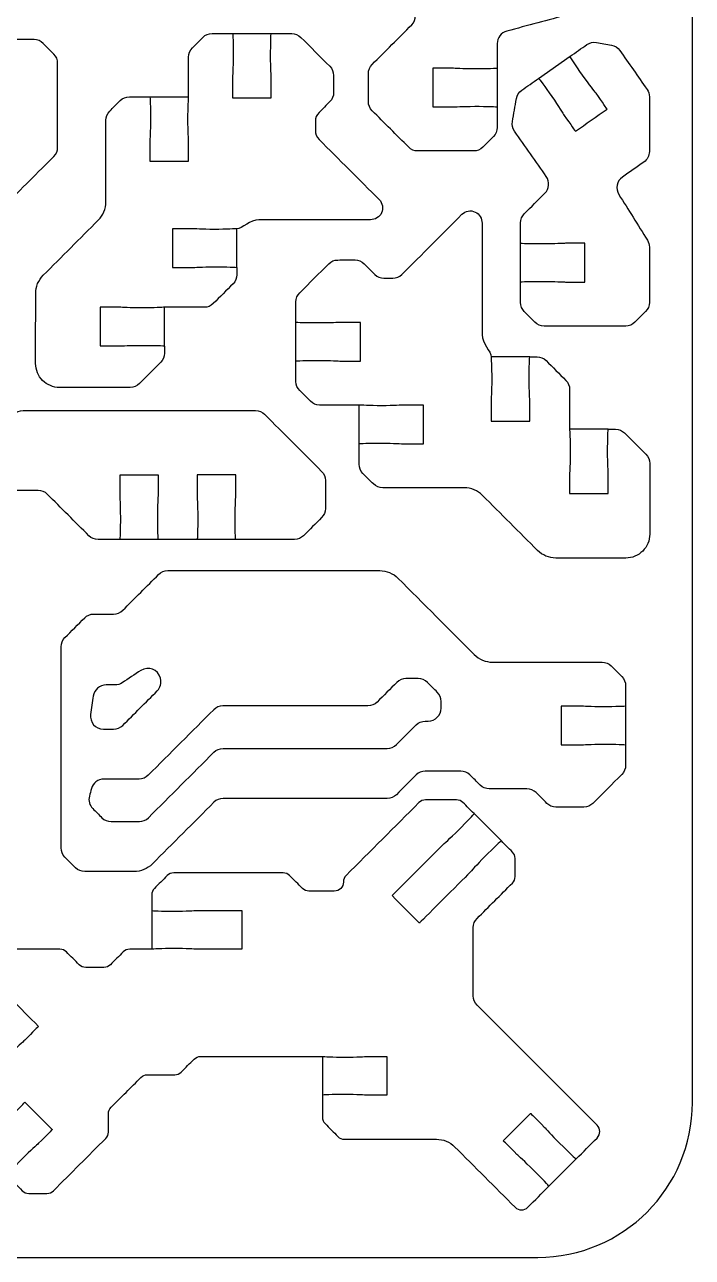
# Model space of a CAD drawing. Extents: x 0 to 400, y 230 to 450.
# Drawn here: x 78.2 to 130, y 230 to 325.6 of the extents above; entities that cross this region are included whole.
import ezdxf

# ---------------------------------------------------------------- set-up
doc = ezdxf.new("R2010")
doc.units = 0
doc.header["$MEASUREMENT"] = 0
doc.layers.add('DEFAULT', color=18, linetype='CONTINUOUS')

msp = doc.modelspace()

# ---------------------------------------------------------------- linework, layer by layer
at = {"layer": 'DEFAULT', "color": 1}
for points in [[(94.318, 324.927), (97.319, 324.927)], [(114.857, 322.231), (114.857, 319.231)], [(118.058, 321.437), (120.516, 323.157)], [(87.9, 320.02), (90.9, 320.02)], [(94.653, 306.777), (94.653, 309.777)], [(116.665, 305.652), (116.665, 308.652)], [(89.038, 300.687), (89.038, 303.687)], [(99.236, 299.521), (99.236, 302.521)], [(117.386, 299.855), (114.386, 299.855)], [(104.143, 293.102), (104.143, 296.102)], [(123.475, 294.24), (120.475, 294.24)], [(88.561, 285.673), (85.561, 285.673)], [(94.566, 285.683), (91.566, 285.683)], [(124.822, 272.752), (124.822, 269.752)], [(113.057, 264.416), (115.178, 262.295)], [(88.042, 256.905), (88.042, 253.905)], [(101.289, 245.578), (101.289, 242.578)], [(120.982, 237.63), (118.861, 235.509)]]:
    msp.add_lwpolyline(points, dxfattribs=at)
for points, knots in [([(0, 242), (0, 307.333), (0, 372.667), (0, 438), (0, 444.627), (5.372, 450), (12, 450), (47.333, 450), (82.667, 450), (118, 450), (124.628, 450), (130, 444.627), (130, 438), (130, 372.667), (130, 307.333), (130, 242), (130, 235.373), (124.628, 230), (118, 230), (82.667, 230), (47.333, 230), (12, 230), (5.372, 230), (0, 235.373), (0, 242)], [0, 0, 0, 0, 555.591, 555.591, 555.591, 556.591, 556.591, 556.591, 857.063, 857.063, 857.063, 858.063, 858.063, 858.063, 1413.654, 1413.654, 1413.654, 1414.654, 1414.654, 1414.654, 1715.126, 1715.126, 1715.126, 1716.126, 1716.126, 1716.126, 1716.126]), ([(104.859, 321.817), (104.859, 321.093), (104.859, 320.368), (104.859, 319.644), (104.859, 319.378), (104.965, 319.124), (105.153, 318.936), (106.097, 317.993), (107.041, 317.05), (107.985, 316.107), (108.172, 315.919), (108.427, 315.814), (108.692, 315.814), (110.137, 315.814), (111.583, 315.814), (113.028, 315.814), (113.294, 315.814), (113.548, 315.919), (113.735, 316.107), (114.012, 316.383), (114.288, 316.66), (114.564, 316.936), (114.752, 317.123), (114.857, 317.378), (114.857, 317.643), (114.857, 318.172), (114.857, 318.7), (114.857, 319.229), (114.857, 319.257), (114.074, 319.279), (113.107, 319.279), (112.141, 319.279), (111.569, 319.229), (111.358, 319.229), (110.858, 319.229), (110.358, 319.229), (109.858, 319.229), (109.858, 320.23), (109.858, 321.231), (109.858, 322.231), (110.358, 322.231), (110.858, 322.231), (111.358, 322.231), (111.569, 322.231), (112.141, 322.182), (113.107, 322.182), (114.074, 322.182), (114.857, 322.203), (114.861, 322.231), (114.861, 322.869), (114.861, 323.507), (114.861, 324.145), (114.861, 324.598), (115.165, 324.994), (115.602, 325.111), (117.201, 325.539), (118.799, 325.968), (120.398, 326.396), (120.654, 326.465), (120.872, 326.632), (121.005, 326.862), (121.675, 328.021), (122.344, 329.18), (123.014, 330.339), (123.147, 330.569), (123.183, 330.842), (123.114, 331.098), (122.768, 332.387), (122.422, 333.676), (122.077, 334.965), (122.008, 335.221), (121.84, 335.44), (121.61, 335.572), (120.453, 336.239), (119.297, 336.905), (118.14, 337.572), (117.911, 337.704), (117.638, 337.739), (117.382, 337.671), (116.093, 337.325), (114.803, 336.979), (113.514, 336.633), (113.258, 336.564), (113.04, 336.397), (112.907, 336.167), (111.49, 333.712), (110.073, 331.258), (108.655, 328.803), (108.567, 328.651), (108.521, 328.478), (108.521, 328.303), (108.521, 327.638), (108.521, 326.972), (108.521, 326.307), (108.521, 326.042), (108.416, 325.788), (108.228, 325.6), (107.203, 324.575), (106.178, 323.55), (105.152, 322.524), (104.965, 322.337), (104.859, 322.082), (104.859, 321.817)], [1, 1, 1, 1, 7.161, 7.161, 7.161, 8.161, 8.161, 8.161, 19.509359, 19.509359, 19.509359, 20.509359, 20.509359, 20.509359, 32.802359, 32.802359, 32.802359, 33.802359, 33.802359, 33.802359, 37.12576, 37.12576, 37.12576, 38.12576, 38.12576, 38.12576, 42.62176, 42.62176, 42.62176, 43.62176, 43.62176, 43.62176, 44.62176, 44.62176, 44.62176, 48.87176, 48.87176, 48.87176, 57.38176, 57.38176, 57.38176, 61.63176, 61.63176, 61.63176, 62.63176, 62.63176, 62.63176, 63.64176, 63.64176, 63.64176, 69.06676, 69.06676, 69.06676, 70.06676, 70.06676, 70.06676, 84.1414, 84.1414, 84.1414, 85.1414, 85.1414, 85.1414, 96.524447, 96.524447, 96.524447, 97.524447, 97.524447, 97.524447, 108.871922, 108.871922, 108.871922, 109.871922, 109.871922, 109.871922, 121.222786, 121.222786, 121.222786, 122.222786, 122.222786, 122.222786, 133.574643, 133.574643, 133.574643, 134.574643, 134.574643, 134.574643, 158.679424, 158.679424, 158.679424, 159.679424, 159.679424, 159.679424, 165.335424, 165.335424, 165.335424, 166.335424, 166.335424, 166.335424, 178.667366, 178.667366, 178.667366, 179.667366, 179.667366, 179.667366, 179.667366]), ([(61.95, 314.221), (61.077, 313.348), (60.203, 312.474), (59.329, 311.6), (59.142, 311.413), (58.887, 311.307), (58.622, 311.307), (57.099, 311.307), (55.576, 311.307), (54.053, 311.307), (53.788, 311.307), (53.534, 311.413), (53.346, 311.6), (52.079, 312.867), (50.813, 314.133), (49.546, 315.399), (49.359, 315.587), (49.254, 315.841), (49.254, 316.107), (49.254, 318.279), (49.254, 320.451), (49.254, 322.623), (49.254, 322.888), (49.359, 323.143), (49.546, 323.33), (49.823, 323.606), (50.099, 323.883), (50.375, 324.159), (50.563, 324.347), (50.817, 324.452), (51.083, 324.452), (51.611, 324.452), (52.14, 324.452), (52.669, 324.452), (52.697, 324.452), (52.718, 323.669), (52.718, 322.702), (52.718, 321.735), (52.669, 321.164), (52.669, 320.952), (52.669, 320.452), (52.669, 319.953), (52.669, 319.453), (53.669, 319.453), (54.67, 319.453), (55.671, 319.453), (55.671, 319.953), (55.671, 320.452), (55.671, 320.952), (55.671, 321.164), (55.621, 321.735), (55.621, 322.702), (55.621, 323.669), (55.642, 324.452), (55.671, 324.452), (56.833, 324.452), (57.996, 324.452), (59.158, 324.452), (59.424, 324.452), (59.678, 324.347), (59.865, 324.159), (60.082, 323.943), (60.298, 323.726), (60.514, 323.51), (60.702, 323.322), (60.956, 323.217), (61.221, 323.217), (63.74, 323.217), (66.259, 323.217), (68.778, 323.217), (69.044, 323.217), (69.298, 323.322), (69.486, 323.51), (69.702, 323.726), (69.918, 323.943), (70.135, 324.159), (70.322, 324.347), (70.577, 324.452), (70.842, 324.452), (72.004, 324.452), (73.167, 324.452), (74.329, 324.452), (74.357, 324.452), (74.378, 323.669), (74.378, 322.702), (74.378, 321.735), (74.329, 321.164), (74.329, 320.952), (74.329, 320.452), (74.329, 319.953), (74.329, 319.453), (75.33, 319.453), (76.331, 319.453), (77.331, 319.453), (77.331, 319.953), (77.331, 320.452), (77.331, 320.952), (77.331, 321.164), (77.282, 321.735), (77.282, 322.702), (77.282, 323.669), (77.303, 324.452), (77.331, 324.452), (77.86, 324.452), (78.389, 324.452), (78.917, 324.452), (79.183, 324.452), (79.437, 324.347), (79.625, 324.159), (79.901, 323.883), (80.177, 323.606), (80.453, 323.33), (80.641, 323.143), (80.746, 322.888), (80.746, 322.623), (80.746, 320.451), (80.746, 318.279), (80.746, 316.106), (80.746, 315.841), (80.641, 315.587), (80.454, 315.399), (79.188, 314.133), (77.923, 312.867), (76.658, 311.6), (76.47, 311.413), (76.216, 311.307), (75.95, 311.307), (74.427, 311.307), (72.904, 311.307), (71.382, 311.307), (71.116, 311.307), (70.862, 311.413), (70.674, 311.6), (69.801, 312.474), (68.927, 313.348), (68.054, 314.221), (67.679, 314.596), (67.17, 314.807), (66.639, 314.807), (65.548, 314.807), (64.456, 314.807), (63.364, 314.807), (62.834, 314.807), (62.325, 314.596), (61.95, 314.221)], [0, 0, 0, 0, 10.506193, 10.506193, 10.506193, 11.506193, 11.506193, 11.506193, 24.458193, 24.458193, 24.458193, 25.458193, 25.458193, 25.458193, 40.688566, 40.688566, 40.688566, 41.688566, 41.688566, 41.688566, 60.159566, 60.159566, 60.159566, 61.159566, 61.159566, 61.159566, 64.48226, 64.48226, 64.48226, 65.48226, 65.48226, 65.48226, 69.97726, 69.97726, 69.97726, 70.97726, 70.97726, 70.97726, 71.97726, 71.97726, 71.97726, 76.22726, 76.22726, 76.22726, 84.73826, 84.73826, 84.73826, 88.98826, 88.98826, 88.98826, 89.98826, 89.98826, 89.98826, 90.98826, 90.98826, 90.98826, 100.87326, 100.87326, 100.87326, 101.87326, 101.87326, 101.87326, 104.474706, 104.474706, 104.474706, 105.474706, 105.474706, 105.474706, 126.896706, 126.896706, 126.896706, 127.896706, 127.896706, 127.896706, 130.497445, 130.497445, 130.497445, 131.497445, 131.497445, 131.497445, 141.382445, 141.382445, 141.382445, 142.382445, 142.382445, 142.382445, 143.382445, 143.382445, 143.382445, 147.632445, 147.632445, 147.632445, 156.142445, 156.142445, 156.142445, 160.392445, 160.392445, 160.392445, 161.392445, 161.392445, 161.392445, 162.392445, 162.392445, 162.392445, 166.888445, 166.888445, 166.888445, 167.888445, 167.888445, 167.888445, 171.210433, 171.210433, 171.210433, 172.210433, 172.210433, 172.210433, 190.682433, 190.682433, 190.682433, 191.682433, 191.682433, 191.682433, 206.905736, 206.905736, 206.905736, 207.905736, 207.905736, 207.905736, 220.855736, 220.855736, 220.855736, 221.855736, 221.855736, 221.855736, 232.361928, 232.361928, 232.361928, 233.361928, 233.361928, 233.361928, 242.644928, 242.644928, 242.644928, 243.644928, 243.644928, 243.644928, 243.644928]), ([(85.608, 319.728), (85.332, 319.453), (85.057, 319.178), (84.782, 318.902), (84.592, 318.713), (84.488, 318.458), (84.488, 318.194), (84.488, 316.084), (84.488, 313.973), (84.488, 311.863), (84.49, 311.332), (84.278, 310.825), (83.901, 310.448), (82.476, 309.023), (81.051, 307.598), (79.626, 306.173), (79.249, 305.796), (79.04, 305.287), (79.04, 304.759), (79.039, 302.947), (79.038, 301.135), (79.037, 299.323), (79.037, 298.834), (79.232, 298.36), (79.578, 298.013), (79.925, 297.666), (80.396, 297.47), (80.888, 297.472), (82.718, 297.473), (84.548, 297.474), (86.378, 297.475), (86.643, 297.475), (86.897, 297.579), (87.087, 297.769), (87.639, 298.321), (88.191, 298.873), (88.743, 299.425), (88.928, 299.61), (89.035, 299.862), (89.038, 300.124), (89.038, 300.312), (89.038, 300.5), (89.038, 300.687), (89.038, 300.717), (88.254, 300.737), (87.287, 300.737), (86.321, 300.74), (85.75, 300.688), (85.538, 300.69), (84.662, 300.688), (84.039, 300.688), (84.039, 300.688), (84.039, 301.689), (84.039, 302.69), (84.039, 303.691), (84.039, 303.691), (84.662, 303.691), (85.54, 303.691), (85.75, 303.691), (86.321, 303.644), (87.287, 303.641), (88.255, 303.641), (88.893, 303.691), (89.038, 303.691), (90.066, 303.69), (91.095, 303.689), (92.123, 303.688), (92.385, 303.688), (92.636, 303.792), (92.821, 303.977), (93.334, 304.49), (93.846, 305.002), (94.358, 305.514), (94.544, 305.7), (94.649, 305.952), (94.65, 306.215), (94.651, 306.402), (94.652, 306.589), (94.653, 306.777), (94.653, 306.807), (93.869, 306.826), (92.902, 306.826), (91.936, 306.829), (91.365, 306.777), (91.153, 306.779), (90.277, 306.777), (89.654, 306.777), (89.654, 306.777), (89.654, 307.778), (89.654, 308.779), (89.654, 309.78), (89.654, 309.78), (90.277, 309.78), (91.155, 309.78), (91.365, 309.78), (91.936, 309.733), (92.902, 309.73), (93.869, 309.73), (94.583, 309.78), (94.653, 309.78), (95.047, 309.78), (95.718, 310.486), (96.356, 310.486), (99.243, 310.486), (102.13, 310.486), (105.017, 310.486), (105.377, 310.486), (105.728, 310.678), (105.878, 311.007), (106.048, 311.372), (105.96, 311.778), (105.698, 312.04), (104.144, 313.595), (102.589, 315.149), (101.035, 316.704), (100.847, 316.891), (100.742, 317.145), (100.742, 317.411), (100.742, 317.64), (100.742, 317.87), (100.742, 318.099), (100.742, 318.364), (100.847, 318.618), (101.036, 318.808), (101.315, 319.086), (101.593, 319.364), (101.871, 319.642), (102.056, 319.827), (102.159, 320.078), (102.159, 320.339), (102.158, 320.785), (102.157, 321.231), (102.156, 321.677), (102.156, 321.941), (102.051, 322.193), (101.864, 322.38), (101.115, 323.129), (100.366, 323.879), (99.616, 324.628), (99.428, 324.816), (99.174, 324.921), (98.908, 324.922), (98.379, 324.923), (97.849, 324.923), (97.319, 324.924), (97.292, 324.897), (97.272, 324.123), (97.272, 323.175), (97.269, 322.21), (97.32, 321.636), (97.32, 321.427), (97.322, 320.551), (97.32, 319.925), (97.32, 319.925), (96.319, 319.926), (95.319, 319.927), (94.318, 319.927), (94.318, 320.426), (94.318, 320.925), (94.318, 321.424), (94.318, 321.639), (94.366, 322.21), (94.368, 323.175), (94.368, 324.128), (94.346, 324.899), (94.318, 324.927), (93.79, 324.927), (93.261, 324.927), (92.732, 324.927), (92.467, 324.927), (92.212, 324.821), (92.025, 324.634), (91.749, 324.358), (91.474, 324.082), (91.198, 323.807), (91.008, 323.617), (90.904, 323.362), (90.904, 323.098), (90.904, 322.072), (90.904, 321.046), (90.904, 320.02), (90.904, 319.875), (90.853, 319.237), (90.853, 318.269), (90.856, 317.304), (90.904, 316.732), (90.904, 316.523), (90.904, 315.644), (90.904, 315.021), (90.904, 315.021), (89.902, 315.021), (88.901, 315.021), (87.9, 315.021), (87.9, 315.021), (87.9, 315.645), (87.902, 316.52), (87.9, 316.732), (87.953, 317.304), (87.95, 318.269), (87.95, 319.237), (87.93, 320.02), (87.9, 320.02), (87.371, 320.02), (86.841, 320.02), (86.312, 320.02), (86.048, 320.02), (85.795, 319.915), (85.608, 319.728)], [0, 0, 0, 0, 3.310674, 3.310674, 3.310674, 4.310674, 4.310674, 4.310674, 22.256674, 22.256674, 22.256674, 23.256674, 23.256674, 23.256674, 40.395528, 40.395528, 40.395528, 41.395528, 41.395528, 41.395528, 56.80353, 56.80353, 56.80353, 57.80353, 57.80353, 57.80353, 58.80353, 58.80353, 58.80353, 74.367531, 74.367531, 74.367531, 75.367531, 75.367531, 75.367531, 82.007971, 82.007971, 82.007971, 83.007971, 83.007971, 83.007971, 84.604971, 84.604971, 84.604971, 85.604971, 85.604971, 85.604971, 86.604971, 86.604971, 86.604971, 87.604971, 87.604971, 87.604971, 96.117971, 96.117971, 96.117971, 97.117971, 97.117971, 97.117971, 98.117971, 98.117971, 98.117971, 99.117971, 99.117971, 99.117971, 107.864974, 107.864974, 107.864974, 108.864974, 108.864974, 108.864974, 115.026702, 115.026702, 115.026702, 116.026702, 116.026702, 116.026702, 117.619718, 117.619718, 117.619718, 118.619718, 118.619718, 118.619718, 119.619718, 119.619718, 119.619718, 120.619718, 120.619718, 120.619718, 129.133718, 129.133718, 129.133718, 130.133718, 130.133718, 130.133718, 131.133718, 131.133718, 131.133718, 132.133718, 132.133718, 132.133718, 133.133718, 133.133718, 133.133718, 157.684718, 157.684718, 157.684718, 158.684718, 158.684718, 158.684718, 159.684718, 159.684718, 159.684718, 178.380621, 178.380621, 178.380621, 179.380621, 179.380621, 179.380621, 181.331621, 181.331621, 181.331621, 182.331621, 182.331621, 182.331621, 185.676943, 185.676943, 185.676943, 186.676943, 186.676943, 186.676943, 190.469952, 190.469952, 190.469952, 191.469952, 191.469952, 191.469952, 200.481321, 200.481321, 200.481321, 201.481321, 201.481321, 201.481321, 205.986326, 205.986326, 205.986326, 206.986326, 206.986326, 206.986326, 207.986326, 207.986326, 207.986326, 208.986326, 208.986326, 208.986326, 217.493328, 217.493328, 217.493328, 221.736328, 221.736328, 221.736328, 222.736328, 222.736328, 222.736328, 223.736328, 223.736328, 223.736328, 228.233328, 228.233328, 228.233328, 229.233328, 229.233328, 229.233328, 232.549659, 232.549659, 232.549659, 233.549659, 233.549659, 233.549659, 242.275659, 242.275659, 242.275659, 243.275659, 243.275659, 243.275659, 244.275659, 244.275659, 244.275659, 245.275659, 245.275659, 245.275659, 253.789659, 253.789659, 253.789659, 254.789659, 254.789659, 254.789659, 255.789659, 255.789659, 255.789659, 256.789659, 256.789659, 256.789659, 261.290659, 261.290659, 261.290659, 262.290659, 262.290659, 262.290659, 262.290659]), ([(118.555, 312.543), (118.023, 312.01), (117.49, 311.478), (116.958, 310.945), (116.77, 310.758), (116.665, 310.503), (116.665, 310.238), (116.665, 309.71), (116.665, 309.181), (116.665, 308.652), (116.665, 308.624), (117.448, 308.603), (118.415, 308.603), (119.381, 308.603), (119.953, 308.652), (120.164, 308.652), (120.664, 308.652), (121.164, 308.652), (121.664, 308.652), (121.664, 307.652), (121.664, 306.651), (121.664, 305.65), (121.164, 305.65), (120.664, 305.65), (120.164, 305.65), (119.953, 305.65), (119.381, 305.7), (118.415, 305.7), (117.448, 305.7), (116.665, 305.678), (116.665, 305.65), (116.665, 305.121), (116.665, 304.593), (116.665, 304.064), (116.665, 303.799), (116.77, 303.544), (116.958, 303.357), (117.234, 303.08), (117.51, 302.804), (117.787, 302.528), (117.974, 302.34), (118.228, 302.235), (118.494, 302.235), (120.607, 302.235), (122.72, 302.235), (124.833, 302.235), (125.099, 302.235), (125.353, 302.34), (125.541, 302.528), (125.817, 302.804), (126.093, 303.081), (126.37, 303.357), (126.557, 303.544), (126.663, 303.799), (126.663, 304.064), (126.663, 305.498), (126.663, 306.932), (126.663, 308.366), (126.663, 308.553), (126.61, 308.736), (126.511, 308.895), (125.773, 310.077), (125.035, 311.259), (124.297, 312.44), (124.015, 312.892), (124.136, 313.484), (124.572, 313.79), (125.127, 314.178), (125.681, 314.566), (126.236, 314.954), (126.503, 315.141), (126.663, 315.447), (126.663, 315.774), (126.663, 317.188), (126.663, 318.603), (126.663, 320.018), (126.663, 320.223), (126.599, 320.423), (126.482, 320.591), (125.776, 321.6), (125.07, 322.61), (124.364, 323.619), (124.212, 323.837), (123.979, 323.985), (123.717, 324.031), (123.332, 324.098), (122.947, 324.166), (122.562, 324.234), (122.301, 324.279), (122.032, 324.219), (121.815, 324.067), (121.382, 323.764), (120.95, 323.461), (120.517, 323.158), (120.493, 323.141), (120.926, 322.488), (121.477, 321.694), (122.034, 320.908), (122.405, 320.463), (122.525, 320.294), (123.025, 319.574), (123.385, 319.062), (123.385, 319.062), (122.566, 318.489), (121.746, 317.915), (120.926, 317.341), (120.926, 317.341), (120.567, 317.852), (120.062, 318.569), (119.942, 318.741), (119.656, 319.239), (119.099, 320.029), (118.559, 320.805), (118.097, 321.43), (118.058, 321.437), (117.625, 321.133), (117.191, 320.829), (116.757, 320.525), (116.54, 320.372), (116.392, 320.14), (116.346, 319.878), (116.242, 319.284), (116.138, 318.689), (116.034, 318.094), (115.988, 317.833), (116.048, 317.565), (116.2, 317.348), (117.022, 316.173), (117.845, 314.998), (118.667, 313.823), (118.946, 313.426), (118.898, 312.886), (118.555, 312.543)], [0, 0, 0, 0, 6.403559, 6.403559, 6.403559, 7.403559, 7.403559, 7.403559, 11.898559, 11.898559, 11.898559, 12.898559, 12.898559, 12.898559, 13.898559, 13.898559, 13.898559, 18.148559, 18.148559, 18.148559, 26.659559, 26.659559, 26.659559, 30.909559, 30.909559, 30.909559, 31.909559, 31.909559, 31.909559, 32.909559, 32.909559, 32.909559, 37.404559, 37.404559, 37.404559, 38.404559, 38.404559, 38.404559, 41.727961, 41.727961, 41.727961, 42.727961, 42.727961, 42.727961, 60.698961, 60.698961, 60.698961, 61.698961, 61.698961, 61.698961, 65.021656, 65.021656, 65.021656, 66.021656, 66.021656, 66.021656, 78.214656, 78.214656, 78.214656, 79.214656, 79.214656, 79.214656, 91.061935, 91.061935, 91.061935, 92.061935, 92.061935, 92.061935, 97.820071, 97.820071, 97.820071, 98.820071, 98.820071, 98.820071, 110.851071, 110.851071, 110.851071, 111.851071, 111.851071, 111.851071, 122.326426, 122.326426, 122.326426, 123.326426, 123.326426, 123.326426, 126.652505, 126.652505, 126.652505, 127.652505, 127.652505, 127.652505, 132.144272, 132.144272, 132.144272, 133.144272, 133.144272, 133.144272, 134.144272, 134.144272, 134.144272, 135.144272, 135.144272, 135.144272, 143.652241, 143.652241, 143.652241, 144.652241, 144.652241, 144.652241, 145.652241, 145.652241, 145.652241, 146.652241, 146.652241, 146.652241, 151.155969, 151.155969, 151.155969, 152.155969, 152.155969, 152.155969, 157.29081, 157.29081, 157.29081, 158.29081, 158.29081, 158.29081, 170.486552, 170.486552, 170.486552, 171.486552, 171.486552, 171.486552, 171.486552]), ([(104.435, 290.81), (104.71, 290.535), (104.985, 290.259), (105.26, 289.984), (105.45, 289.795), (105.704, 289.69), (105.969, 289.69), (108.079, 289.69), (110.189, 289.69), (112.3, 289.69), (112.831, 289.692), (113.338, 289.48), (113.714, 289.104), (115.139, 287.679), (116.565, 286.253), (117.99, 284.828), (118.366, 284.451), (118.875, 284.242), (119.404, 284.242), (121.216, 284.241), (123.028, 284.24), (124.84, 284.239), (125.329, 284.239), (125.803, 284.434), (126.149, 284.781), (126.496, 285.127), (126.693, 285.599), (126.691, 286.09), (126.69, 287.921), (126.689, 289.751), (126.688, 291.581), (126.688, 291.845), (126.583, 292.1), (126.394, 292.289), (125.842, 292.841), (125.29, 293.393), (124.738, 293.945), (124.553, 294.13), (124.301, 294.238), (124.039, 294.24), (123.851, 294.24), (123.663, 294.24), (123.475, 294.24), (123.445, 294.24), (123.425, 293.456), (123.425, 292.489), (123.423, 291.524), (123.475, 290.952), (123.473, 290.74), (123.475, 289.864), (123.475, 289.241), (123.475, 289.241), (122.474, 289.241), (121.473, 289.241), (120.472, 289.241), (120.472, 289.241), (120.472, 289.864), (120.472, 290.743), (120.472, 290.952), (120.519, 291.523), (120.522, 292.489), (120.522, 293.457), (120.472, 294.095), (120.472, 294.24), (120.473, 295.269), (120.473, 296.297), (120.474, 297.326), (120.474, 297.587), (120.371, 297.839), (120.185, 298.024), (119.673, 298.536), (119.161, 299.048), (118.648, 299.561), (118.462, 299.746), (118.211, 299.851), (117.948, 299.853), (117.761, 299.854), (117.573, 299.854), (117.386, 299.855), (117.356, 299.855), (117.336, 299.072), (117.336, 298.104), (117.334, 297.139), (117.386, 296.567), (117.384, 296.355), (117.386, 295.48), (117.386, 294.856), (117.386, 294.856), (116.385, 294.856), (115.384, 294.856), (114.383, 294.856), (114.383, 294.856), (114.383, 295.48), (114.383, 296.358), (114.383, 296.567), (114.43, 297.139), (114.433, 298.104), (114.433, 299.072), (114.383, 299.785), (114.383, 299.855), (114.383, 300.249), (113.677, 300.92), (113.677, 301.559), (113.677, 304.446), (113.677, 307.333), (113.677, 310.22), (113.677, 310.579), (113.485, 310.931), (113.156, 311.081), (112.791, 311.25), (112.385, 311.163), (112.123, 310.901), (110.568, 309.346), (109.013, 307.791), (107.459, 306.237), (107.272, 306.05), (107.017, 305.944), (106.752, 305.944), (106.523, 305.944), (106.293, 305.944), (106.064, 305.944), (105.799, 305.944), (105.545, 306.049), (105.355, 306.239), (105.077, 306.517), (104.798, 306.795), (104.52, 307.073), (104.335, 307.258), (104.085, 307.362), (103.824, 307.361), (103.377, 307.36), (102.931, 307.359), (102.485, 307.358), (102.222, 307.358), (101.969, 307.253), (101.783, 307.067), (101.034, 306.317), (100.284, 305.568), (99.535, 304.819), (99.347, 304.631), (99.241, 304.376), (99.241, 304.111), (99.24, 303.581), (99.239, 303.051), (99.238, 302.521), (99.266, 302.494), (100.039, 302.474), (100.987, 302.474), (101.953, 302.472), (102.526, 302.522), (102.736, 302.522), (103.612, 302.524), (104.237, 302.522), (104.237, 302.522), (104.237, 301.521), (104.236, 300.521), (104.235, 299.521), (103.736, 299.521), (103.237, 299.521), (102.738, 299.521), (102.524, 299.521), (101.953, 299.568), (100.987, 299.57), (100.034, 299.57), (99.264, 299.548), (99.236, 299.521), (99.236, 298.992), (99.236, 298.463), (99.236, 297.934), (99.236, 297.669), (99.341, 297.415), (99.529, 297.227), (99.805, 296.952), (100.08, 296.676), (100.356, 296.4), (100.546, 296.211), (100.8, 296.106), (101.064, 296.106), (102.091, 296.106), (103.117, 296.106), (104.143, 296.106), (104.287, 296.106), (104.926, 296.056), (105.894, 296.056), (106.859, 296.059), (107.431, 296.106), (107.64, 296.106), (108.518, 296.106), (109.142, 296.106), (109.142, 296.106), (109.142, 295.105), (109.142, 294.103), (109.142, 293.102), (109.142, 293.102), (108.518, 293.102), (107.643, 293.105), (107.431, 293.102), (106.859, 293.155), (105.894, 293.152), (104.926, 293.152), (104.143, 293.132), (104.143, 293.102), (104.143, 292.573), (104.143, 292.044), (104.143, 291.514), (104.143, 291.25), (104.248, 290.997), (104.435, 290.81)], [0, 0, 0, 0, 3.310674, 3.310674, 3.310674, 4.310674, 4.310674, 4.310674, 22.256674, 22.256674, 22.256674, 23.256674, 23.256674, 23.256674, 40.396235, 40.396235, 40.396235, 41.396235, 41.396235, 41.396235, 56.805237, 56.805237, 56.805237, 57.805237, 57.805237, 57.805237, 58.805237, 58.805237, 58.805237, 74.368238, 74.368238, 74.368238, 75.368238, 75.368238, 75.368238, 82.007971, 82.007971, 82.007971, 83.007971, 83.007971, 83.007971, 84.604971, 84.604971, 84.604971, 85.604971, 85.604971, 85.604971, 86.604971, 86.604971, 86.604971, 87.604971, 87.604971, 87.604971, 96.118971, 96.118971, 96.118971, 97.118971, 97.118971, 97.118971, 98.118971, 98.118971, 98.118971, 99.118971, 99.118971, 99.118971, 107.865974, 107.865974, 107.865974, 108.865974, 108.865974, 108.865974, 115.027702, 115.027702, 115.027702, 116.027702, 116.027702, 116.027702, 117.620718, 117.620718, 117.620718, 118.620718, 118.620718, 118.620718, 119.620718, 119.620718, 119.620718, 120.620718, 120.620718, 120.620718, 129.133718, 129.133718, 129.133718, 130.133718, 130.133718, 130.133718, 131.133718, 131.133718, 131.133718, 132.133718, 132.133718, 132.133718, 133.133718, 133.133718, 133.133718, 157.684718, 157.684718, 157.684718, 158.684718, 158.684718, 158.684718, 159.684718, 159.684718, 159.684718, 178.380621, 178.380621, 178.380621, 179.380621, 179.380621, 179.380621, 181.331621, 181.331621, 181.331621, 182.331621, 182.331621, 182.331621, 185.67765, 185.67765, 185.67765, 186.67765, 186.67765, 186.67765, 190.470659, 190.470659, 190.470659, 191.470659, 191.470659, 191.470659, 200.482735, 200.482735, 200.482735, 201.482735, 201.482735, 201.482735, 205.98774, 205.98774, 205.98774, 206.98774, 206.98774, 206.98774, 207.98774, 207.98774, 207.98774, 208.98774, 208.98774, 208.98774, 217.494742, 217.494742, 217.494742, 221.737742, 221.737742, 221.737742, 222.737742, 222.737742, 222.737742, 223.737742, 223.737742, 223.737742, 228.234742, 228.234742, 228.234742, 229.234742, 229.234742, 229.234742, 232.551073, 232.551073, 232.551073, 233.551073, 233.551073, 233.551073, 242.277073, 242.277073, 242.277073, 243.277073, 243.277073, 243.277073, 244.277073, 244.277073, 244.277073, 245.277073, 245.277073, 245.277073, 253.791073, 253.791073, 253.791073, 254.791073, 254.791073, 254.791073, 255.791073, 255.791073, 255.791073, 256.791073, 256.791073, 256.791073, 261.292073, 261.292073, 261.292073, 262.292073, 262.292073, 262.292073, 262.292073]), ([(66.494, 276.629), (66.494, 274.572), (66.494, 272.515), (66.494, 270.458), (66.494, 270.193), (66.599, 269.939), (66.786, 269.752), (67.085, 269.452), (67.384, 269.153), (67.682, 268.853), (67.87, 268.665), (68.125, 268.559), (68.39, 268.559), (68.784, 268.559), (69.177, 268.559), (69.57, 268.559), (69.598, 268.559), (69.619, 269.343), (69.619, 270.309), (69.619, 271.276), (69.57, 271.847), (69.57, 272.059), (69.57, 273.227), (69.57, 274.394), (69.57, 275.562), (70.571, 275.562), (71.572, 275.562), (72.572, 275.562), (72.572, 274.394), (72.572, 273.227), (72.572, 272.059), (72.572, 271.847), (72.523, 271.276), (72.523, 270.309), (72.523, 269.343), (72.544, 268.559), (72.572, 268.559), (72.965, 268.559), (73.359, 268.559), (73.752, 268.559), (74.018, 268.559), (74.272, 268.665), (74.46, 268.853), (74.759, 269.153), (75.058, 269.452), (75.356, 269.752), (75.543, 269.939), (75.648, 270.193), (75.648, 270.458), (75.648, 272.515), (75.648, 274.571), (75.648, 276.628), (75.648, 276.893), (75.543, 277.147), (75.356, 277.335), (75.057, 277.633), (74.759, 277.932), (74.46, 278.23), (74.272, 278.418), (74.167, 278.673), (74.167, 278.938), (74.168, 281.823), (74.169, 284.707), (74.17, 287.591), (74.17, 287.856), (74.275, 288.11), (74.462, 288.297), (74.76, 288.596), (75.058, 288.894), (75.355, 289.193), (75.543, 289.381), (75.798, 289.486), (76.063, 289.486), (77.12, 289.486), (78.178, 289.486), (79.235, 289.486), (79.5, 289.486), (79.754, 289.381), (79.942, 289.194), (81.019, 288.118), (82.096, 287.041), (83.173, 285.965), (83.361, 285.778), (83.615, 285.673), (83.88, 285.673), (84.44, 285.673), (85.001, 285.673), (85.562, 285.673), (85.59, 285.673), (85.611, 286.456), (85.611, 287.422), (85.611, 288.389), (85.562, 288.961), (85.562, 289.172), (85.562, 289.672), (85.562, 290.172), (85.562, 290.672), (86.562, 290.672), (87.563, 290.672), (88.564, 290.672), (88.564, 290.172), (88.564, 289.672), (88.564, 289.172), (88.564, 288.961), (88.514, 288.389), (88.514, 287.422), (88.514, 286.456), (88.535, 285.673), (88.564, 285.673), (89.564, 285.676), (90.565, 285.68), (91.566, 285.683), (91.594, 285.683), (91.615, 286.466), (91.615, 287.433), (91.615, 288.4), (91.566, 288.971), (91.566, 289.183), (91.566, 289.683), (91.566, 290.182), (91.566, 290.682), (92.567, 290.682), (93.567, 290.682), (94.568, 290.682), (94.568, 290.182), (94.568, 289.683), (94.568, 289.183), (94.568, 288.971), (94.519, 288.4), (94.519, 287.433), (94.519, 286.466), (94.54, 285.683), (94.568, 285.683), (96.087, 285.683), (97.606, 285.683), (99.124, 285.683), (99.39, 285.683), (99.644, 285.789), (99.831, 285.976), (100.298, 286.443), (100.765, 286.91), (101.232, 287.377), (101.419, 287.564), (101.525, 287.819), (101.525, 288.084), (101.525, 288.808), (101.525, 289.533), (101.525, 290.257), (101.525, 290.523), (101.419, 290.777), (101.232, 290.964), (99.757, 292.439), (98.283, 293.914), (96.808, 295.388), (96.62, 295.575), (96.366, 295.681), (96.101, 295.681), (90.088, 295.681), (84.076, 295.681), (78.063, 295.681), (77.798, 295.681), (77.543, 295.575), (77.356, 295.387), (76.845, 294.876), (76.335, 294.365), (75.825, 293.854), (75.638, 293.667), (75.383, 293.561), (75.117, 293.561), (74.406, 293.561), (73.695, 293.561), (72.983, 293.561), (72.718, 293.561), (72.463, 293.455), (72.276, 293.267), (71.812, 292.803), (71.349, 292.339), (70.885, 291.875), (70.698, 291.687), (70.593, 291.433), (70.593, 291.168), (70.593, 290.757), (70.593, 290.346), (70.593, 289.936), (70.593, 289.671), (70.488, 289.416), (70.3, 289.229), (69.662, 288.59), (69.023, 287.952), (68.385, 287.313), (68.197, 287.126), (68.092, 286.871), (68.092, 286.606), (68.092, 286.184), (68.092, 285.762), (68.092, 285.339), (68.092, 285.074), (68.197, 284.82), (68.385, 284.632), (68.683, 284.333), (68.982, 284.035), (69.281, 283.736), (69.468, 283.549), (69.574, 283.294), (69.574, 283.029), (69.574, 282.197), (69.574, 281.366), (69.574, 280.534), (69.574, 280.269), (69.468, 280.015), (69.28, 279.827), (68.449, 278.997), (67.618, 278.167), (66.787, 277.337), (66.599, 277.149), (66.494, 276.895), (66.494, 276.629)], [1, 1, 1, 1, 18.493, 18.493, 18.493, 19.493, 19.493, 19.493, 23.090762, 23.090762, 23.090762, 24.090762, 24.090762, 24.090762, 27.434762, 27.434762, 27.434762, 28.434762, 28.434762, 28.434762, 29.434762, 29.434762, 29.434762, 39.364762, 39.364762, 39.364762, 47.874762, 47.874762, 47.874762, 57.804762, 57.804762, 57.804762, 58.804762, 58.804762, 58.804762, 59.804762, 59.804762, 59.804762, 63.148762, 63.148762, 63.148762, 64.148762, 64.148762, 64.148762, 67.746524, 67.746524, 67.746524, 68.746524, 68.746524, 68.746524, 86.235524, 86.235524, 86.235524, 87.235524, 87.235524, 87.235524, 90.826212, 90.826212, 90.826212, 91.826212, 91.826212, 91.826212, 116.355214, 116.355214, 116.355214, 117.355214, 117.355214, 117.355214, 120.939542, 120.939542, 120.939542, 121.939542, 121.939542, 121.939542, 130.929542, 130.929542, 130.929542, 131.929542, 131.929542, 131.929542, 144.878082, 144.878082, 144.878082, 145.878082, 145.878082, 145.878082, 150.645082, 150.645082, 150.645082, 151.645082, 151.645082, 151.645082, 152.645082, 152.645082, 152.645082, 156.895082, 156.895082, 156.895082, 165.405082, 165.405082, 165.405082, 169.655082, 169.655082, 169.655082, 170.655082, 170.655082, 170.655082, 171.655082, 171.655082, 171.655082, 180.165135, 180.165135, 180.165135, 181.165135, 181.165135, 181.165135, 182.165135, 182.165135, 182.165135, 186.415135, 186.415135, 186.415135, 194.925135, 194.925135, 194.925135, 199.175135, 199.175135, 199.175135, 200.175135, 200.175135, 200.175135, 201.175135, 201.175135, 201.175135, 214.091135, 214.091135, 214.091135, 215.091135, 215.091135, 215.091135, 220.704856, 220.704856, 220.704856, 221.704856, 221.704856, 221.704856, 227.866856, 227.866856, 227.866856, 228.866856, 228.866856, 228.866856, 246.601094, 246.601094, 246.601094, 247.601094, 247.601094, 247.601094, 298.732094, 298.732094, 298.732094, 299.732094, 299.732094, 299.732094, 305.873318, 305.873318, 305.873318, 306.873318, 306.873318, 306.873318, 312.922318, 312.922318, 312.922318, 313.922318, 313.922318, 313.922318, 319.500686, 319.500686, 319.500686, 320.500686, 320.500686, 320.500686, 323.993686, 323.993686, 323.993686, 324.993686, 324.993686, 324.993686, 332.672158, 332.672158, 332.672158, 333.672158, 333.672158, 333.672158, 337.263158, 337.263158, 337.263158, 338.263158, 338.263158, 338.263158, 341.854554, 341.854554, 341.854554, 342.854554, 342.854554, 342.854554, 349.925554, 349.925554, 349.925554, 350.925554, 350.925554, 350.925554, 360.91556, 360.91556, 360.91556, 361.91556, 361.91556, 361.91556, 361.91556]), ([(82.843, 259.923), (84.119, 259.923), (85.394, 259.923), (86.67, 259.923), (87.2, 259.923), (87.709, 260.134), (88.084, 260.509), (89.681, 262.106), (91.278, 263.703), (92.875, 265.3), (93.062, 265.487), (93.317, 265.593), (93.582, 265.593), (97.828, 265.593), (102.075, 265.593), (106.321, 265.593), (106.586, 265.593), (106.841, 265.698), (107.028, 265.885), (107.54, 266.397), (108.051, 266.908), (108.563, 267.42), (108.75, 267.607), (109.005, 267.713), (109.27, 267.713), (110.19, 267.713), (111.11, 267.713), (112.03, 267.713), (112.295, 267.713), (112.549, 267.608), (112.736, 267.421), (113.001, 267.157), (113.265, 266.893), (113.53, 266.629), (113.717, 266.442), (113.971, 266.337), (114.236, 266.337), (115.212, 266.337), (116.189, 266.337), (117.165, 266.337), (117.431, 266.337), (117.685, 266.231), (117.873, 266.044), (118.149, 265.768), (118.425, 265.491), (118.701, 265.215), (118.889, 265.027), (119.143, 264.922), (119.409, 264.922), (120.132, 264.922), (120.855, 264.922), (121.579, 264.922), (121.844, 264.922), (122.098, 265.027), (122.286, 265.215), (123.034, 265.963), (123.782, 266.711), (124.529, 267.459), (124.717, 267.646), (124.822, 267.9), (124.822, 268.166), (124.822, 268.694), (124.822, 269.223), (124.822, 269.752), (124.822, 269.78), (124.039, 269.801), (123.072, 269.801), (122.106, 269.801), (121.534, 269.752), (121.323, 269.752), (120.823, 269.752), (120.323, 269.752), (119.824, 269.752), (119.824, 270.752), (119.824, 271.753), (119.824, 272.754), (120.323, 272.754), (120.823, 272.754), (121.323, 272.754), (121.534, 272.754), (122.106, 272.705), (123.072, 272.705), (124.039, 272.705), (124.822, 272.726), (124.822, 272.754), (124.822, 273.281), (124.822, 273.809), (124.822, 274.336), (124.822, 274.602), (124.717, 274.856), (124.529, 275.043), (124.253, 275.32), (123.977, 275.596), (123.701, 275.872), (123.513, 276.06), (123.259, 276.165), (122.993, 276.165), (120.16, 276.165), (117.326, 276.165), (114.492, 276.165), (113.962, 276.165), (113.453, 276.376), (113.078, 276.751), (111.103, 278.726), (109.127, 280.702), (107.152, 282.677), (106.777, 283.053), (106.268, 283.263), (105.738, 283.263), (100.255, 283.263), (94.772, 283.263), (89.289, 283.263), (89.023, 283.263), (88.769, 283.158), (88.581, 282.97), (87.654, 282.043), (86.726, 281.115), (85.798, 280.187), (85.61, 280), (85.356, 279.894), (85.091, 279.894), (84.577, 279.894), (84.063, 279.894), (83.549, 279.894), (83.284, 279.894), (83.029, 279.789), (82.842, 279.601), (82.33, 279.09), (81.819, 278.578), (81.307, 278.067), (81.12, 277.879), (81.014, 277.625), (81.014, 277.36), (81.014, 272.157), (81.014, 266.955), (81.014, 261.752), (81.014, 261.487), (81.12, 261.233), (81.307, 261.045), (81.584, 260.769), (81.86, 260.493), (82.136, 260.216), (82.324, 260.029), (82.578, 259.923), (82.843, 259.923)], [1, 1, 1, 1, 11.847, 11.847, 11.847, 12.847, 12.847, 12.847, 32.051313, 32.051313, 32.051313, 33.051313, 33.051313, 33.051313, 69.162313, 69.162313, 69.162313, 70.162313, 70.162313, 70.162313, 76.313435, 76.313435, 76.313435, 77.313435, 77.313435, 77.313435, 85.136435, 85.136435, 85.136435, 86.136435, 86.136435, 86.136435, 89.314884, 89.314884, 89.314884, 90.314884, 90.314884, 90.314884, 98.618884, 98.618884, 98.618884, 99.618884, 99.618884, 99.618884, 102.941579, 102.941579, 102.941579, 103.941579, 103.941579, 103.941579, 110.092579, 110.092579, 110.092579, 111.092579, 111.092579, 111.092579, 120.08627, 120.08627, 120.08627, 121.08627, 121.08627, 121.08627, 125.58227, 125.58227, 125.58227, 126.58227, 126.58227, 126.58227, 127.58227, 127.58227, 127.58227, 131.83227, 131.83227, 131.83227, 140.34227, 140.34227, 140.34227, 144.59227, 144.59227, 144.59227, 145.59227, 145.59227, 145.59227, 146.59227, 146.59227, 146.59227, 151.07827, 151.07827, 151.07827, 152.07827, 152.07827, 152.07827, 155.400965, 155.400965, 155.400965, 156.400965, 156.400965, 156.400965, 180.497965, 180.497965, 180.497965, 181.497965, 181.497965, 181.497965, 205.255338, 205.255338, 205.255338, 206.255338, 206.255338, 206.255338, 252.882338, 252.882338, 252.882338, 253.882338, 253.882338, 253.882338, 265.039776, 265.039776, 265.039776, 266.039776, 266.039776, 266.039776, 270.410776, 270.410776, 270.410776, 271.410776, 271.410776, 271.410776, 277.561898, 277.561898, 277.561898, 278.561898, 278.561898, 278.561898, 322.803898, 322.803898, 322.803898, 323.803898, 323.803898, 323.803898, 327.126593, 327.126593, 327.126593, 328.126593, 328.126593, 328.126593, 328.126593]), ([(84.499, 274.394), (84.734, 274.394), (84.968, 274.394), (85.203, 274.394), (85.4, 274.394), (85.593, 274.453), (85.757, 274.562), (86.238, 274.882), (86.718, 275.202), (87.199, 275.522), (87.773, 275.904), (88.552, 275.604), (88.722, 274.936), (88.726, 274.92), (88.73, 274.905), (88.734, 274.889), (88.821, 274.547), (88.721, 274.185), (88.472, 273.936), (87.581, 273.044), (86.689, 272.153), (85.798, 271.262), (85.61, 271.074), (85.356, 270.969), (85.091, 270.969), (84.824, 270.969), (84.558, 270.969), (84.291, 270.969), (83.681, 270.969), (83.213, 271.51), (83.302, 272.113), (83.371, 272.588), (83.44, 273.064), (83.51, 273.539), (83.581, 274.03), (84.003, 274.394), (84.499, 274.394)], [1, 1, 1, 1, 2.994, 2.994, 2.994, 3.994, 3.994, 3.994, 8.904762, 8.904762, 8.904762, 9.904762, 9.904762, 9.904762, 10.040825, 10.040825, 10.040825, 11.040825, 11.040825, 11.040825, 21.759856, 21.759856, 21.759856, 22.759856, 22.759856, 22.759856, 25.026856, 25.026856, 25.026856, 26.026856, 26.026856, 26.026856, 30.1107, 30.1107, 30.1107, 31.1107, 31.1107, 31.1107, 31.1107]), ([(84.33, 267.102), (85.242, 267.102), (86.154, 267.102), (87.066, 267.102), (87.332, 267.102), (87.586, 267.208), (87.774, 267.395), (89.468, 269.09), (91.163, 270.784), (92.857, 272.479), (93.045, 272.666), (93.299, 272.772), (93.564, 272.772), (97.318, 272.772), (101.071, 272.772), (104.825, 272.772), (105.091, 272.772), (105.345, 272.877), (105.533, 273.064), (106.044, 273.576), (106.555, 274.087), (107.067, 274.599), (107.254, 274.786), (107.509, 274.892), (107.774, 274.892), (108.093, 274.892), (108.412, 274.892), (108.73, 274.892), (108.996, 274.892), (109.25, 274.786), (109.438, 274.599), (109.693, 274.344), (109.948, 274.089), (110.203, 273.833), (110.391, 273.646), (110.496, 273.392), (110.496, 273.126), (110.496, 272.949), (110.496, 272.771), (110.496, 272.593), (110.496, 272.041), (110.048, 271.593), (109.496, 271.593), (109.421, 271.593), (109.345, 271.593), (109.27, 271.593), (109.005, 271.593), (108.75, 271.488), (108.563, 271.3), (108.051, 270.789), (107.54, 270.277), (107.028, 269.766), (106.841, 269.579), (106.586, 269.473), (106.321, 269.473), (102.075, 269.473), (97.828, 269.473), (93.582, 269.473), (93.317, 269.473), (93.062, 269.368), (92.875, 269.18), (91.18, 267.486), (89.486, 265.791), (87.791, 264.097), (87.604, 263.909), (87.349, 263.804), (87.084, 263.804), (86.352, 263.804), (85.621, 263.804), (84.889, 263.804), (84.624, 263.804), (84.37, 263.909), (84.182, 264.097), (83.944, 264.335), (83.706, 264.573), (83.467, 264.811), (83.215, 265.063), (83.117, 265.431), (83.208, 265.775), (83.26, 265.97), (83.311, 266.164), (83.363, 266.359), (83.479, 266.797), (83.876, 267.102), (84.33, 267.102)], [1, 1, 1, 1, 8.758, 8.758, 8.758, 9.758, 9.758, 9.758, 30.13611, 30.13611, 30.13611, 31.13611, 31.13611, 31.13611, 63.05811, 63.05811, 63.05811, 64.05811, 64.05811, 64.05811, 70.209232, 70.209232, 70.209232, 71.209232, 71.209232, 71.209232, 73.921232, 73.921232, 73.921232, 74.921232, 74.921232, 74.921232, 77.989369, 77.989369, 77.989369, 78.989369, 78.989369, 78.989369, 80.500369, 80.500369, 80.500369, 81.500369, 81.500369, 81.500369, 82.141369, 82.141369, 82.141369, 83.141369, 83.141369, 83.141369, 89.292491, 89.292491, 89.292491, 90.292491, 90.292491, 90.292491, 126.403491, 126.403491, 126.403491, 127.403491, 127.403491, 127.403491, 147.781601, 147.781601, 147.781601, 148.781601, 148.781601, 148.781601, 155.002601, 155.002601, 155.002601, 156.002601, 156.002601, 156.002601, 158.867798, 158.867798, 158.867798, 159.867798, 159.867798, 159.867798, 161.580032, 161.580032, 161.580032, 162.580032, 162.580032, 162.580032, 162.580032]), ([(122.607, 240.257), (122.884, 239.981), (122.884, 239.532), (122.607, 239.255), (122.066, 238.714), (121.525, 238.173), (120.985, 237.633), (120.963, 237.611), (120.396, 238.151), (119.711, 238.835), (119.027, 239.516), (118.66, 239.957), (118.508, 240.105), (117.891, 240.726), (117.45, 241.167), (117.45, 241.167), (116.742, 240.459), (116.034, 239.752), (115.326, 239.044), (115.326, 239.044), (115.767, 238.603), (116.388, 237.985), (116.536, 237.834), (116.977, 237.467), (117.658, 236.782), (118.342, 236.098), (118.882, 235.53), (118.861, 235.509), (118.321, 234.969), (117.781, 234.429), (117.242, 233.89), (116.965, 233.613), (116.516, 233.613), (116.24, 233.89), (114.677, 235.452), (113.114, 237.015), (111.552, 238.578), (111.176, 238.953), (110.668, 239.163), (110.137, 239.163), (107.757, 239.163), (105.377, 239.163), (102.997, 239.163), (102.81, 239.163), (102.629, 239.238), (102.496, 239.371), (102.163, 239.704), (101.83, 240.037), (101.497, 240.37), (101.364, 240.503), (101.289, 240.684), (101.289, 240.872), (101.289, 241.441), (101.289, 242.01), (101.289, 242.578), (101.289, 242.607), (102.072, 242.628), (103.039, 242.628), (104.005, 242.628), (104.577, 242.578), (104.789, 242.578), (105.288, 242.578), (105.788, 242.578), (106.288, 242.578), (106.288, 243.579), (106.288, 244.58), (106.288, 245.581), (105.788, 245.581), (105.288, 245.581), (104.789, 245.581), (104.577, 245.581), (104.005, 245.531), (103.039, 245.531), (102.072, 245.531), (101.398, 245.581), (101.289, 245.581), (98.137, 245.581), (94.984, 245.581), (91.832, 245.581), (91.644, 245.581), (91.464, 245.506), (91.331, 245.373), (90.998, 245.04), (90.665, 244.707), (90.331, 244.373), (90.198, 244.24), (90.018, 244.166), (89.83, 244.166), (89.124, 244.166), (88.418, 244.166), (87.712, 244.166), (87.524, 244.166), (87.343, 244.091), (87.21, 243.958), (86.436, 243.184), (85.662, 242.41), (84.888, 241.636), (84.755, 241.503), (84.681, 241.323), (84.681, 241.135), (84.681, 240.664), (84.681, 240.193), (84.681, 239.722), (84.681, 239.534), (84.606, 239.353), (84.473, 239.221), (83.12, 237.869), (81.768, 236.518), (80.415, 235.166), (80.282, 235.033), (80.102, 234.958), (79.914, 234.958), (79.443, 234.958), (78.972, 234.958), (78.501, 234.958), (78.313, 234.958), (78.133, 235.033), (78, 235.166), (77.597, 235.568), (77.195, 235.971), (76.793, 236.373), (76.771, 236.394), (77.311, 236.962), (77.995, 237.647), (78.676, 238.327), (79.117, 238.698), (79.265, 238.846), (79.886, 239.467), (80.327, 239.908), (80.327, 239.908), (79.619, 240.616), (78.912, 241.324), (78.204, 242.032), (78.204, 242.032), (77.763, 241.591), (77.142, 240.97), (76.994, 240.822), (76.623, 240.381), (75.942, 239.7), (75.258, 239.015), (74.69, 238.476), (74.669, 238.497), (74.297, 238.868), (73.926, 239.24), (73.554, 239.612), (73.364, 239.799), (73.261, 240.056), (73.265, 240.321), (73.264, 240.667), (73.262, 241.013), (73.261, 241.359), (73.261, 241.611), (73.355, 241.852), (73.527, 242.036), (74.157, 242.708), (75.674, 244.328), (75.724, 244.378), (75.766, 244.42), (76.242, 244.967), (76.927, 245.651), (77.611, 246.332), (78.048, 246.702), (78.2, 246.851), (78.817, 247.471), (79.258, 247.912), (79.258, 247.912), (78.552, 248.62), (77.845, 249.328), (77.138, 250.036), (77.138, 250.036), (76.694, 249.591), (76.076, 248.974), (75.928, 248.826), (75.558, 248.385), (74.873, 247.701), (74.189, 247.02), (73.656, 246.551), (73.603, 246.501), (73.2, 246.904), (72.797, 247.306), (72.393, 247.708), (72.26, 247.841), (72.185, 248.021), (72.185, 248.21), (72.185, 248.681), (72.185, 249.152), (72.185, 249.623), (72.185, 249.811), (72.26, 249.991), (72.393, 250.124), (73.583, 251.314), (74.774, 252.504), (75.964, 253.695), (76.097, 253.828), (76.277, 253.903), (76.465, 253.903), (77.95, 253.903), (79.435, 253.903), (80.919, 253.903), (81.107, 253.903), (81.287, 253.828), (81.42, 253.695), (81.753, 253.362), (82.087, 253.029), (82.42, 252.695), (82.553, 252.563), (82.733, 252.488), (82.921, 252.488), (83.392, 252.488), (83.863, 252.488), (84.334, 252.488), (84.522, 252.488), (84.702, 252.563), (84.835, 252.695), (85.168, 253.029), (85.502, 253.362), (85.835, 253.695), (85.968, 253.828), (86.148, 253.903), (86.336, 253.903), (86.905, 253.903), (87.474, 253.903), (88.043, 253.903), (88.099, 253.903), (88.826, 253.952), (89.792, 253.952), (90.759, 253.952), (91.33, 253.903), (91.542, 253.903), (92.709, 253.903), (93.875, 253.903), (95.041, 253.903), (95.041, 254.903), (95.041, 255.904), (95.041, 256.905), (93.875, 256.905), (92.709, 256.905), (91.542, 256.905), (91.33, 256.905), (90.759, 256.855), (89.792, 256.855), (88.826, 256.855), (88.043, 256.876), (88.043, 256.905), (88.043, 257.307), (88.043, 257.709), (88.043, 258.111), (88.043, 258.298), (88.117, 258.479), (88.25, 258.612), (88.583, 258.945), (88.916, 259.278), (89.249, 259.611), (89.382, 259.744), (89.563, 259.819), (89.751, 259.819), (92.583, 259.819), (95.415, 259.819), (98.247, 259.819), (98.435, 259.819), (98.616, 259.744), (98.749, 259.611), (99.082, 259.278), (99.415, 258.945), (99.748, 258.612), (99.881, 258.479), (100.061, 258.404), (100.249, 258.404), (100.904, 258.404), (101.559, 258.404), (102.214, 258.404), (102.605, 258.404), (102.922, 258.721), (102.922, 259.112), (102.922, 259.3), (102.997, 259.48), (103.13, 259.613), (105.015, 261.5), (106.901, 263.386), (108.786, 265.273), (108.919, 265.406), (109.1, 265.481), (109.288, 265.481), (110.092, 265.481), (110.896, 265.481), (111.7, 265.481), (111.887, 265.481), (112.067, 265.406), (112.2, 265.274), (112.486, 264.989), (112.772, 264.704), (113.058, 264.419), (113.058, 264.38), (112.529, 263.819), (111.855, 263.145), (111.17, 262.461), (110.733, 262.094), (110.581, 261.942), (109.964, 261.325), (106.694, 258.055), (106.694, 258.055), (107.402, 257.347), (108.109, 256.639), (108.817, 255.931), (108.817, 255.931), (112.088, 259.201), (112.705, 259.819), (112.853, 259.97), (113.224, 260.408), (113.908, 261.092), (114.582, 261.766), (115.143, 262.295), (115.178, 262.295), (115.463, 262.01), (115.748, 261.725), (116.033, 261.44), (116.165, 261.308), (116.24, 261.128), (116.24, 260.941), (116.241, 260.471), (116.242, 260.001), (116.243, 259.531), (116.243, 259.342), (116.169, 259.162), (116.035, 259.028), (115.12, 258.115), (114.206, 257.201), (113.291, 256.287), (113.103, 256.1), (112.998, 255.845), (112.998, 255.58), (112.998, 253.812), (112.998, 252.045), (112.998, 250.277), (112.998, 250.012), (113.103, 249.758), (113.291, 249.57), (116.396, 246.466), (119.502, 243.362), (122.607, 240.257)], [37.340188, 37.340188, 37.340188, 37.340188, 38.340188, 38.340188, 38.340188, 44.844157, 44.844157, 44.844157, 45.844157, 45.844157, 45.844157, 46.844157, 46.844157, 46.844157, 47.844157, 47.844157, 47.844157, 56.357722, 56.357722, 56.357722, 57.357722, 57.357722, 57.357722, 58.357722, 58.357722, 58.357722, 59.357722, 59.357722, 59.357722, 65.848962, 65.848962, 65.848962, 66.848962, 66.848962, 66.848962, 85.642446, 85.642446, 85.642446, 86.642446, 86.642446, 86.642446, 106.882446, 106.882446, 106.882446, 107.882446, 107.882446, 107.882446, 111.888913, 111.888913, 111.888913, 112.888913, 112.888913, 112.888913, 117.726913, 117.726913, 117.726913, 118.726913, 118.726913, 118.726913, 119.726913, 119.726913, 119.726913, 123.976913, 123.976913, 123.976913, 132.486913, 132.486913, 132.486913, 136.736913, 136.736913, 136.736913, 137.736913, 137.736913, 137.736913, 138.736913, 138.736913, 138.736913, 165.543913, 165.543913, 165.543913, 166.543913, 166.543913, 166.543913, 170.551088, 170.551088, 170.551088, 171.551088, 171.551088, 171.551088, 177.557088, 177.557088, 177.557088, 178.557088, 178.557088, 178.557088, 187.866856, 187.866856, 187.866856, 188.866856, 188.866856, 188.866856, 192.872856, 192.872856, 192.872856, 193.872856, 193.872856, 193.872856, 210.134191, 210.134191, 210.134191, 211.134191, 211.134191, 211.134191, 215.139191, 215.139191, 215.139191, 216.139191, 216.139191, 216.139191, 220.97863, 220.97863, 220.97863, 221.97863, 221.97863, 221.97863, 222.97863, 222.97863, 222.97863, 223.97863, 223.97863, 223.97863, 232.492196, 232.492196, 232.492196, 233.492196, 233.492196, 233.492196, 234.492196, 234.492196, 234.492196, 235.492196, 235.492196, 235.492196, 239.961111, 239.961111, 239.961111, 240.961111, 240.961111, 240.961111, 243.905128, 243.905128, 243.905128, 244.905128, 244.905128, 244.905128, 245.905128, 245.905128, 245.905128, 246.905128, 246.905128, 246.905128, 247.905128, 247.905128, 247.905128, 248.905128, 248.905128, 248.905128, 257.411625, 257.411625, 257.411625, 258.411625, 258.411625, 258.411625, 259.411625, 259.411625, 259.411625, 260.411625, 260.411625, 260.411625, 265.256018, 265.256018, 265.256018, 266.256018, 266.256018, 266.256018, 270.261018, 270.261018, 270.261018, 271.261018, 271.261018, 271.261018, 285.577809, 285.577809, 285.577809, 286.577809, 286.577809, 286.577809, 299.203809, 299.203809, 299.203809, 300.203809, 300.203809, 300.203809, 304.210276, 304.210276, 304.210276, 305.210276, 305.210276, 305.210276, 309.216276, 309.216276, 309.216276, 310.216276, 310.216276, 310.216276, 314.22345, 314.22345, 314.22345, 315.22345, 315.22345, 315.22345, 320.06145, 320.06145, 320.06145, 321.06145, 321.06145, 321.06145, 322.06145, 322.06145, 322.06145, 331.98045, 331.98045, 331.98045, 340.49045, 340.49045, 340.49045, 350.40945, 350.40945, 350.40945, 351.40945, 351.40945, 351.40945, 352.40945, 352.40945, 352.40945, 355.82745, 355.82745, 355.82745, 356.82745, 356.82745, 356.82745, 360.834624, 360.834624, 360.834624, 361.834624, 361.834624, 361.834624, 385.919624, 385.919624, 385.919624, 386.919624, 386.919624, 386.919624, 390.926799, 390.926799, 390.926799, 391.926799, 391.926799, 391.926799, 397.495799, 397.495799, 397.495799, 398.495799, 398.495799, 398.495799, 399.495799, 399.495799, 399.495799, 422.177664, 422.177664, 422.177664, 423.177664, 423.177664, 423.177664, 430.014664, 430.014664, 430.014664, 431.014664, 431.014664, 431.014664, 434.448379, 434.448379, 434.448379, 435.448379, 435.448379, 435.448379, 436.448379, 436.448379, 436.448379, 437.448379, 437.448379, 437.448379, 445.961945, 445.961945, 445.961945, 446.961945, 446.961945, 446.961945, 447.961945, 447.961945, 447.961945, 448.961945, 448.961945, 448.961945, 452.389291, 452.389291, 452.389291, 453.389291, 453.389291, 453.389291, 457.384297, 457.384297, 457.384297, 458.384297, 458.384297, 458.384297, 469.379102, 469.379102, 469.379102, 470.379102, 470.379102, 470.379102, 485.409102, 485.409102, 485.409102, 486.409102, 486.409102, 486.409102, 523.749291, 523.749291, 523.749291, 523.749291])]:
    msp.add_open_spline(points, degree=3, knots=knots, dxfattribs=at)

doc.saveas('drawing.dxf')
